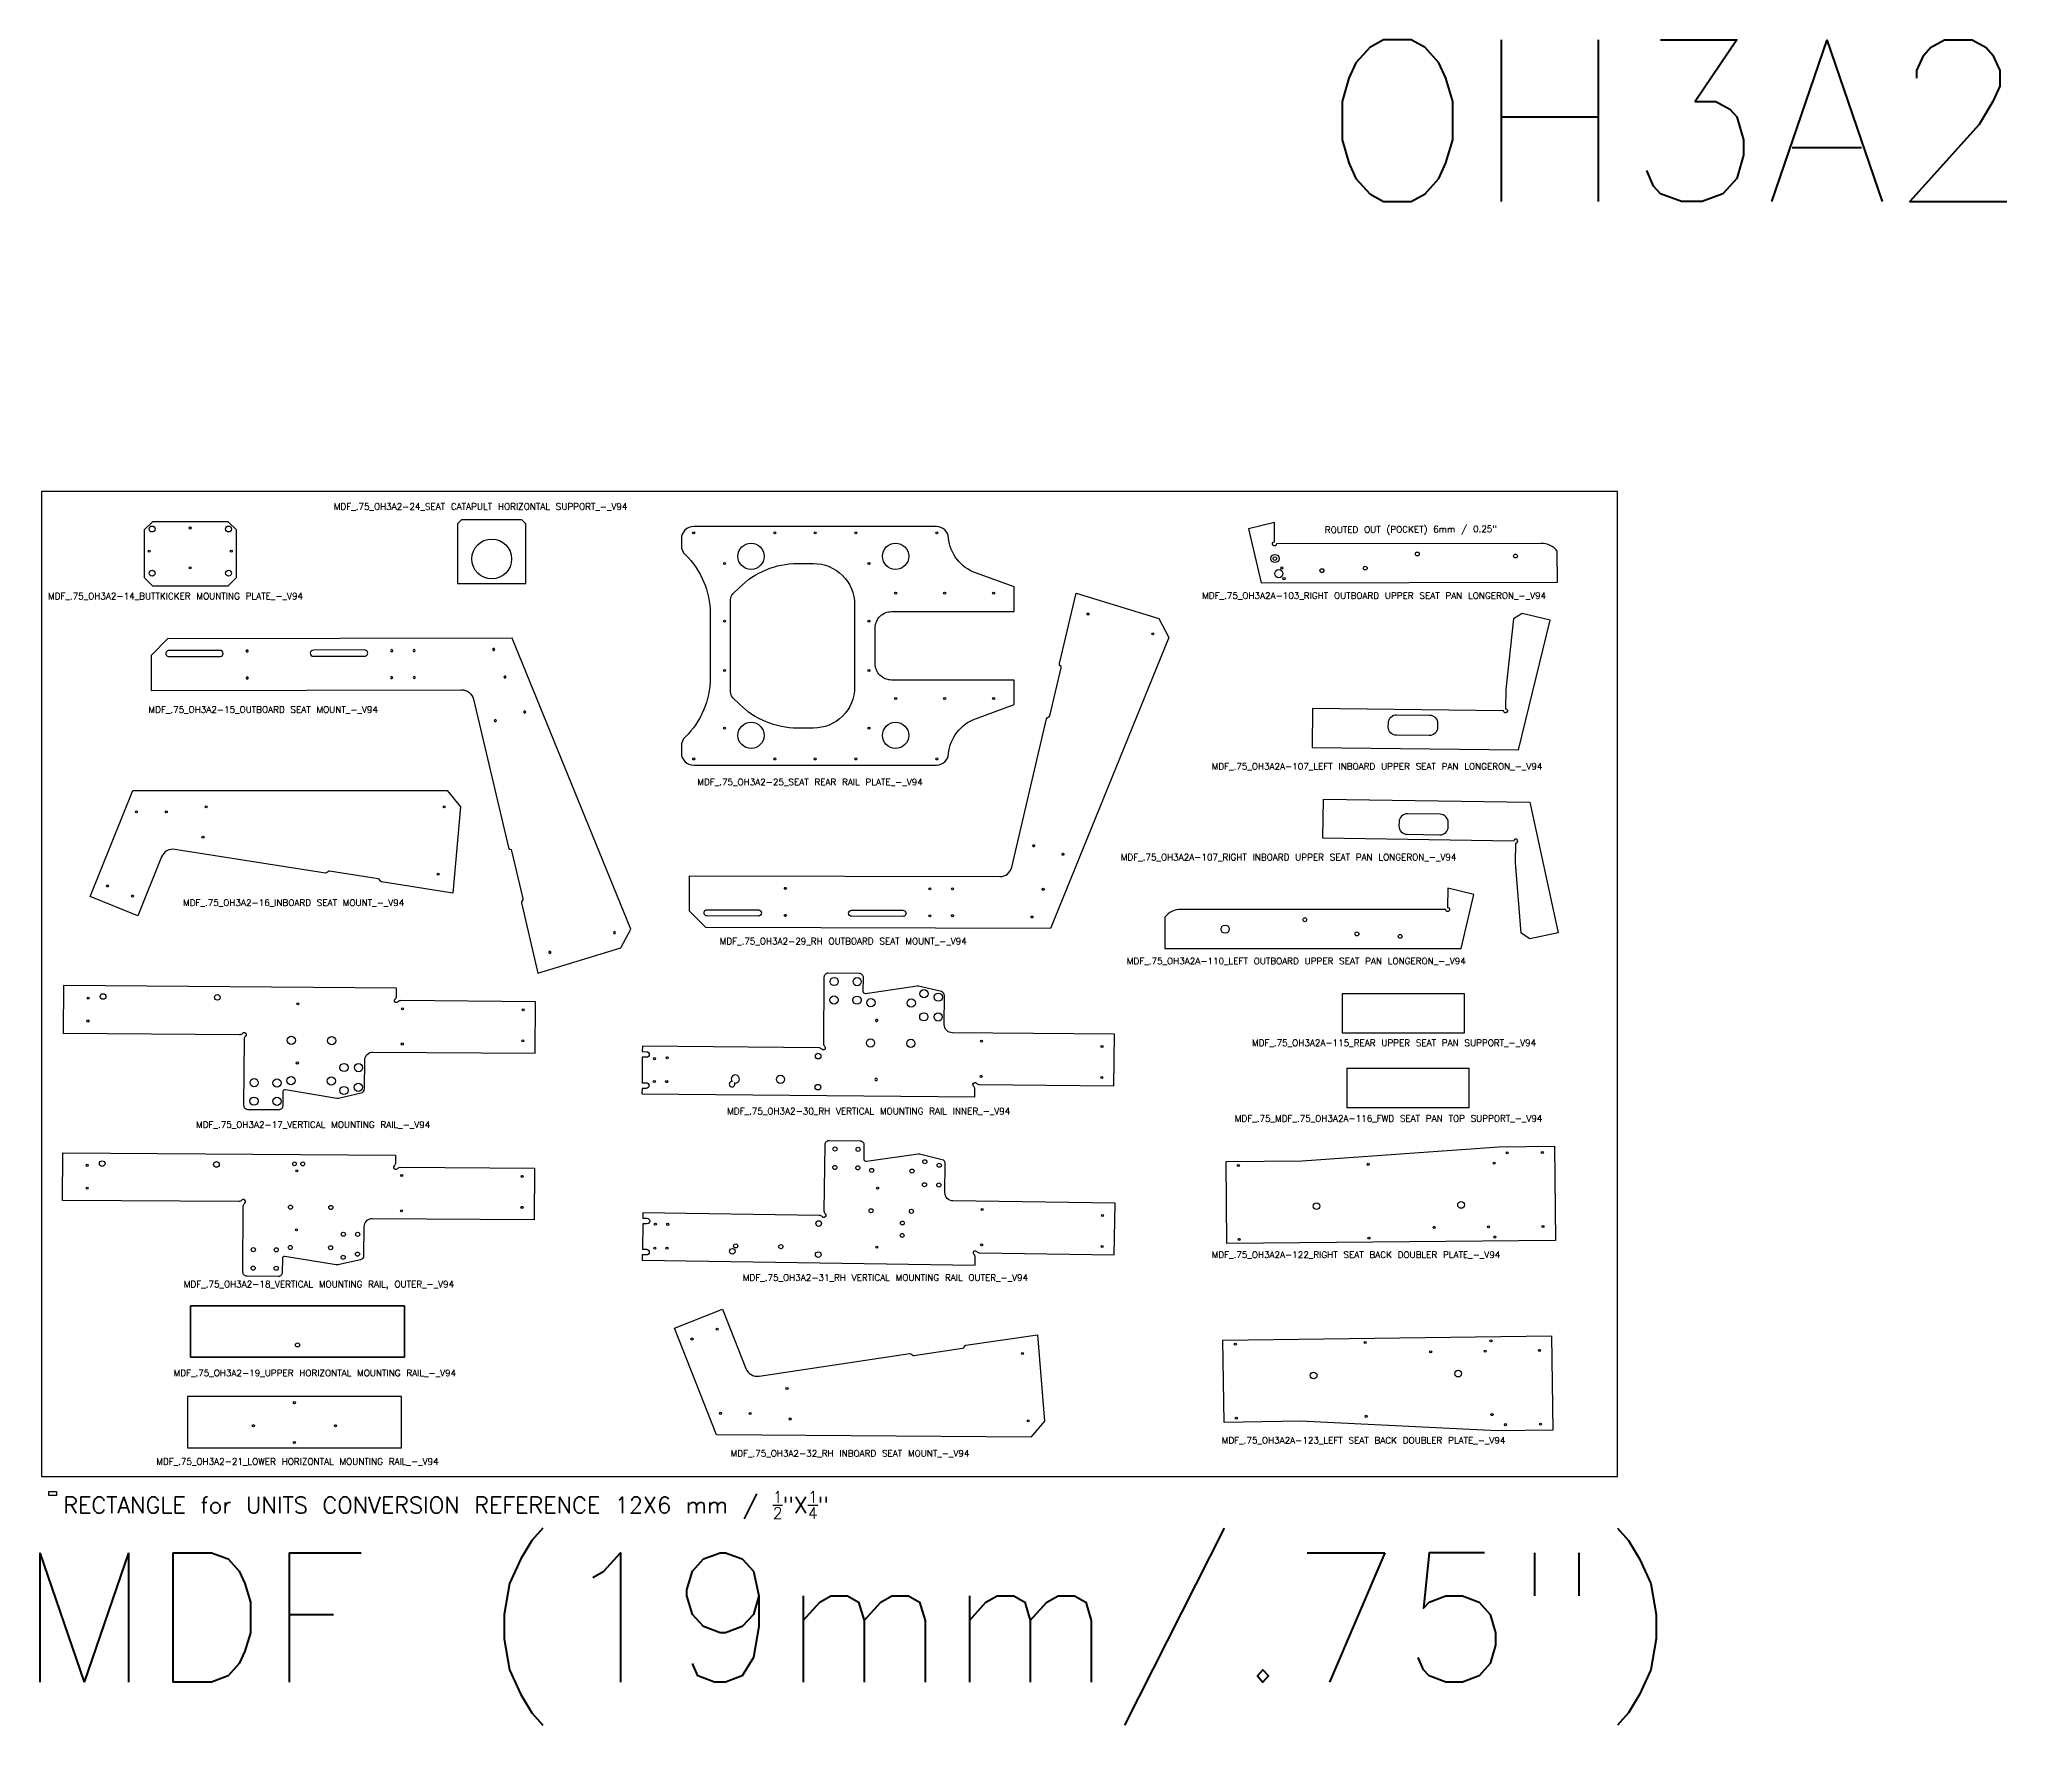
# Model space of a CAD drawing. Header units: millimetres. Extents: x 2758 to 41047, y 670 to 17125.
# Drawn here: x 12889 to 15972, y 817 to 3425 of the extents above; entities that cross this region are included whole.
import ezdxf

# ---------------------------------------------------------------- set-up
doc = ezdxf.new("R2010")
doc.units = ezdxf.units.MM
doc.styles.get("Standard").update_dxf_attribs({"font": 'txt.shx'})

msp = doc.modelspace()

# ---------------------------------------------------------------- linework, layer by layer
at = {"color": 0, "linetype": 'ByBlock', "lineweight": -2}
msp.add_lwpolyline([(15330, 1201.7), (15330, 2725.7), (12891.6, 2725.7), (12891.6, 1201.7)], close=True, dxfattribs=at)
for points in [[(13634.7, 2682.3), (13541.5, 2682.3), (13535.1, 2675.9), (13535.1, 2583.4), (13641.1, 2583.4), (13641.1, 2675.9)], [(13193, 2592.9), (13193, 2666.4), (13180.3, 2679.1), (13063, 2679.1), (13050.3, 2666.4), (13050.3, 2592.9), (13063, 2580.2), (13180.3, 2580.2)], [(15093.2, 1888.3), (15093.2, 1948.6), (14903.8, 1948.6), (14903.8, 1888.3)], [(15100.6, 1772.8), (15100.6, 1833.2), (14911.1, 1833.2), (14911.1, 1772.8)], [(14725.5, 1562.3), (14724.3, 1689.3), (14842, 1690.3), (15146.6, 1712.1), (15232.7, 1712.9), (15234, 1566.9)], [(13453.1, 1466.2), (13122.2, 1466.2), (13122.2, 1386.4), (13453.1, 1386.4)], [(13122.2, 1466.2), (13453.1, 1466.2), (13453.1, 1386.4), (13122.2, 1386.4)], [(14721.3, 1285.7), (14719.6, 1412.7), (15228.1, 1419.6), (15230.1, 1273.6), (15144, 1272.4), (14839, 1287.3)], [(13448.2, 1325.9), (13117.2, 1325.9), (13117.2, 1246.1), (13448.2, 1246.1)], [(12902.8, 1178.7), (12914.8, 1178.7), (12914.8, 1172.7), (12902.8, 1172.7)]]:
    msp.add_lwpolyline(points, close=True)
for points in [[(14181.4, 2459.6), (14181.4, 2514.7, -0.414214), (14206.8, 2540.1), (14396.4, 2540.1), (14396.4, 2578.2), (14336.6, 2600, -0.291975), (14295, 2654.2, 0.389411), (14276.1, 2671.7), (13900.6, 2671.7, 0.414214), (13881.5, 2652.6), (13881.5, 2642, 0.203092), (13887.3, 2628.3, -0.203092), (13926, 2537.1), (13926, 2437.2, -0.203092), (13887.3, 2346, 0.203092), (13881.5, 2332.3), (13881.5, 2321.7, 0.414214), (13900.6, 2302.6), (14276.1, 2302.6, 0.389411), (14295, 2320, -0.291975), (14336.6, 2374.3), (14396.4, 2396.1), (14396.4, 2434.2), (14206.8, 2434.2, -0.414214)], [(14778.5, 2584.5), (15237, 2585.5), (15236.9, 2633.7, 0.22916), (15212, 2645.7), (14802.4, 2644.9, -2.414214), (14799.2, 2648.1), (14799.2, 2677.8), (14758.9, 2668.3)], [(13961.4, 2567.4), (13971.3, 2577.3, -0.198912), (14061.1, 2614.5), (14086.1, 2614.5, -0.414214), (14149.6, 2551), (14149.6, 2423.3, -0.414214), (14086.1, 2359.8), (14061.1, 2359.8, -0.198912), (13971.3, 2397), (13961.4, 2406.9, -0.198912), (13957.7, 2415.8), (13957.7, 2558.5, -0.198912)], [(14446.7, 2374.2, -0.298216), (14449.2, 2376.6, 0.298216), (14451.7, 2379), (14469.1, 2453.2, 0.298217), (14467.9, 2456.4, -0.298214), (14466.8, 2459.7), (14492.3, 2568.4), (14620.5, 2529.2), (14636, 2500.2), (14452.8, 2050), (13919.4, 2051.4), (13894, 2076.8), (13894.2, 2131.2), (14374.1, 2130, 0.348806), (14392.7, 2144.7)], [(14512.4, 2536.2, -1.002295), (14509.3, 2536.2, -1.002295)], [(15169.1, 2528.9), (15157.1, 2419.5), (15156.7, 2389.8, -2.414214), (15153.5, 2386.6), (14858.3, 2390), (14857.6, 2329.7), (15176.8, 2326), (15225.9, 2526.6), (15182.7, 2537.1)], [(13613.8, 2175, 0.298216), (13616.3, 2172.6, -0.298216), (13618.9, 2170.2), (13636.3, 2096, -0.298217), (13635.1, 2092.7, 0.298214), (13633.9, 2089.5), (13659.5, 1980.8), (13787.7, 2019.9), (13803.2, 2049), (13619.9, 2499.2), (13086.5, 2497.8), (13061.2, 2472.3), (13061.3, 2417.9), (13541.3, 2419.2, -0.348806), (13559.9, 2404.5)], [(14609.3, 2505.7, -1), (14612.4, 2505.7, -1)], [(13088.5, 2470.4), (13167.9, 2470.6, 0.9995), (13167.8, 2480.1), (13088.5, 2479.9, 1.0005)], [(13211.2, 2479.1, 1.002295), (13208, 2479.1, 1.002295)], [(13312.1, 2471), (13391.5, 2471.2, 1.0005), (13391.5, 2480.7), (13312.1, 2480.5, 0.9995)], [(13431.6, 2479.6, 1), (13434.8, 2479.7, 1)], [(13466.6, 2479.7, 1), (13469.7, 2479.7, 1)], [(13592.7, 2481.5, 1.002295), (13589.6, 2481.5, 1.002295)], [(13211.3, 2437.4, 1.002295), (13208.1, 2437.4, 1.002295)], [(13431.7, 2437.9, 1), (13434.9, 2438, 1)], [(13466.7, 2438, 1), (13469.8, 2438, 1)], [(13610.1, 2438.8, 1.002295), (13606.9, 2438.8, 1.002295)], [(13640.7, 2384.6, 1.002295), (13637.6, 2384.6, 1.002295)], [(14988.3, 2380.6), (15039.1, 2380, -0.414214), (15051.7, 2367.2), (15051.6, 2360.8, -0.414214), (15038.8, 2348.3), (14988, 2348.8, -0.414214), (14975.4, 2361.7), (14975.5, 2368, -0.414214)], [(13595.3, 2371.5, 1.002295), (13592.1, 2371.5, 1.002295)], [(13415, 2124.4, 0.298217), (13412.5, 2126.7), (13337.2, 2138.5, 0.298217), (13334, 2137.1, -0.298217), (13330.8, 2135.6), (13097.9, 2172.2, 0.348806), (13077.3, 2160.5), (13040.5, 2069.3), (12966.5, 2099.2), (13032.9, 2263.5), (13518.9, 2263.5), (13540, 2238.2), (13527.9, 2104.7), (13417.6, 2122, -0.298217)], [(15181.2, 2042.4), (15172, 2152.1), (15172.5, 2181.8, 2.414214), (15169.4, 2185.1), (14874.1, 2189.5), (14875, 2249.9), (15194.3, 2245), (15238, 2043.2), (15194.5, 2033.8)], [(15004.4, 2195.5), (15055.2, 2194.7, 0.414214), (15068.1, 2207.2), (15068.2, 2213.6, 0.414214), (15055.7, 2226.5), (15004.9, 2227.2, 0.414214), (14992, 2214.7), (14991.9, 2208.4, 0.414214)], [(14428.1, 2177.7, -1.002295), (14425, 2177.7, -1.002295)], [(14473.6, 2164.6, -1.002295), (14470.4, 2164.6, -1.002295)], [(14044.1, 2111.8, -1.002295), (14040.9, 2111.8, -1.002295)], [(14264.6, 2111.2, -1), (14267.7, 2111.2, -1)], [(14299.5, 2111.1, -1), (14302.7, 2111.1, -1)], [(14442.9, 2110.4, -1.002295), (14439.8, 2110.4, -1.002295)], [(14629.6, 2019.1), (15088, 2018.8), (15107.6, 2102.6), (15067.3, 2112), (15067.2, 2082.3, -2.414214), (15064.1, 2079.2), (14654.5, 2079.4, 0.22916), (14629.6, 2067.4)], [(13921.3, 2078.8), (14000.7, 2078.6, -0.9995), (14000.7, 2069.1), (13921.3, 2069.3, -1.0005)], [(14044, 2070.1, -1.002295), (14040.8, 2070.1, -1.002295)], [(14145, 2078.2), (14224.4, 2078, -1.0005), (14224.3, 2068.5), (14145, 2068.7, -0.9995)], [(14264.5, 2069.5, -1), (14267.6, 2069.5, -1)], [(14299.4, 2069.5, -1), (14302.6, 2069.4, -1)], [(14425.6, 2067.7, -1.002295), (14422.4, 2067.7, -1.002295)], [(13776.4, 2043.4, 1), (13779.6, 2043.4, 1)], [(13679.6, 2013, 1.002295), (13676.4, 2012.9, 1.002295)], [(13821.1, 1859.3), (13827.5, 1859.2, -1), (13827.4, 1850.5), (13821, 1850.5), (13820.7, 1811.2), (13827, 1811.2, -1), (13826.9, 1802.4), (13820.6, 1802.5), (13820.5, 1794.2), (14335.7, 1789.3), (14335.8, 1801.3, 0.213422), (14333.7, 1806, -1.05728), (14338.2, 1810.5, 0.213422), (14342.9, 1808.3), (14550.9, 1806.4), (14551.6, 1886.2), (14300.8, 1888.5, -0.414214), (14288.2, 1901.3), (14288.6, 1946, 0.349216), (14283.8, 1952.2), (14248.7, 1960.7, 0.096289), (14246.3, 1960.8), (14166.6, 1948.9, -0.461006), (14163, 1952.1), (14163.2, 1973.8, 0.414214), (14156.9, 1980.2), (14108.6, 1980.6, 0.414214), (14102.2, 1974.3), (14101.2, 1872.1, 0.213422), (14103.3, 1867.3, -1.05728), (14098.8, 1862.9, 0.213422), (14094.1, 1865.1), (13821.2, 1867.6)], [(13205, 1878.6), (13204.2, 1776.4, 0.414214), (13210.5, 1770), (13258.8, 1769.6, 0.414214), (13265.2, 1775.9), (13265.4, 1797.6, -0.461006), (13269.1, 1800.7), (13348.5, 1787.4, 0.096289), (13350.9, 1787.5), (13386.2, 1795.3, 0.349216), (13391.1, 1801.5), (13391.5, 1846.1, -0.414214), (13404.3, 1858.7), (13655.1, 1856.7), (13655.7, 1936.5), (13447.8, 1938.2, 0.213422), (13443, 1936.1, -1.05728), (13438.6, 1940.6, 0.213422), (13440.8, 1945.3), (13440.9, 1957.3), (12925.7, 1961.4), (12925.1, 1887.9), (13198, 1885.8, 0.213422), (13202.7, 1887.8, -1.05728), (13207.2, 1883.3, 0.213422)], [(14183.8, 1906.1, 1.298347), (14183.7, 1909.1, 1.298347)], [(13960.1, 1813.1, 3.781747), (13963.7, 1810.8, 5.711105)], [(14182.9, 1814.6, 1.297985), (14182.9, 1817.7, 1.297985)], [(13257.7, 1511.4), (13209.4, 1511.7, -0.414214), (13203.1, 1518.1), (13203.7, 1620.3, -0.213422), (13205.9, 1625, 1.05728), (13201.4, 1629.5, -0.213422), (13196.7, 1627.5), (12923.8, 1629.2), (12924.3, 1702.7), (13439.4, 1699.3), (13439.4, 1687.4, -0.213422), (13437.2, 1682.7, 1.05728), (13441.7, 1678.2, -0.213422), (13446.4, 1680.3), (13654.4, 1678.9), (13653.9, 1599.1), (13403, 1600.7, 0.414214), (13390.2, 1588.1), (13389.9, 1543.5, -0.349216), (13385, 1537.3), (13349.8, 1529.4, -0.096289), (13347.4, 1529.3), (13267.9, 1542.5, 0.461006), (13264.2, 1539.4), (13264, 1517.7, -0.414214)], [(13828.3, 1601.6, -1), (13828.2, 1592.8), (13821.8, 1592.9), (13821.2, 1553.6), (13827.6, 1553.5, -1), (13827.4, 1544.8), (13821.1, 1544.9), (13821, 1536.6), (14336.1, 1528.9), (14336.3, 1540.9, 0.213422), (14334.2, 1545.7, -1.05728), (14338.8, 1550.1, 0.213422), (14343.5, 1547.9), (14551.4, 1544.8), (14552.6, 1624.6), (14301.8, 1628.3, -0.414214), (14289.3, 1641.2), (14289.9, 1685.8, 0.349216), (14285.1, 1692.1), (14250.1, 1700.7, 0.096289), (14247.7, 1700.9), (14167.9, 1689.4, -0.461006), (14164.3, 1692.6), (14164.6, 1714.3, 0.414214), (14158.4, 1720.7), (14110.1, 1721.5, 0.414214), (14103.6, 1715.2), (14102.1, 1613, 0.213422), (14104.2, 1608.2, -1.05728), (14099.6, 1603.8, 0.213422), (14094.9, 1606), (13822.1, 1610), (13821.9, 1601.7)], [(14321.9, 1404.9), (14432.4, 1421.3), (14443.4, 1287.8), (14422.1, 1262.6), (13936.1, 1266.4), (13871, 1431.3), (13945.2, 1460.6), (13981.3, 1369.1, 0.348806), (14001.8, 1357.2), (14235, 1392, -0.298217), (14238.2, 1390.5, 0.298217), (14241.4, 1389), (14316.7, 1400.3, 0.298217), (14319.3, 1402.6, -0.298217)]]:
    msp.add_lwpolyline(points, format="xyb", close=True)
for centre, radius in [((13062.5, 2667.9), 4.56), ((13121.6, 2669.4), 1.59), ((13180.8, 2667.9), 4.56), ((13588.1, 2621.5), 30.8), ((13900.6, 2662.1), 1.59), ((14026, 2662.1), 1.59), ((14088.7, 2662.1), 1.59), ((14151.4, 2662.1), 1.59), ((14276.8, 2662.1), 1.59), ((13058.1, 2633.7), 1.59), ((13185.1, 2633.7), 1.59), ((13989.3, 2625.7), 20.3), ((14213, 2625.7), 20.3), ((15020.3, 2629.3), 2.98), ((15172.3, 2626), 2.98), ((13062.5, 2599.5), 4.56), ((13121.6, 2607.9), 1.59), ((13180.8, 2599.5), 4.56), ((13948.2, 2614.5), 1.59), ((14171.8, 2614.5), 1.59), ((14806, 2598.8), 6.35), ((14810.7, 2607.7), 1.73), ((14814.1, 2591), 1.73), ((14872.6, 2603.5), 2.98), ((14872.8, 2603.5), 2.98), ((14939.7, 2607.3), 2.98), ((14213.1, 2568.7), 1.59), ((14288.9, 2568.7), 1.59), ((14364.7, 2568.7), 1.59), ((13948.2, 2525.2), 1.59), ((14171.8, 2525.2), 1.59), ((13948.2, 2449), 1.59), ((14171.8, 2449), 1.59), ((14213.1, 2405.6), 1.59), ((14288.9, 2405.6), 1.59), ((14364.7, 2405.6), 1.59), ((13948.2, 2359.8), 1.59), ((13989.3, 2348.6), 20.3), ((14171.8, 2359.8), 1.59), ((14213, 2348.6), 20.3), ((13900.6, 2312.1), 1.59), ((14026, 2312.1), 1.59), ((14088.7, 2312.1), 1.59), ((14151.4, 2312.1), 1.59), ((14276.8, 2312.1), 1.59), ((13038.4, 2230.2), 1.59), ((13084.5, 2230.2), 1.59), ((13146.3, 2238.1), 1.59), ((13514.6, 2238.1), 1.59), ((13141.3, 2191.1), 1.59), ((13505.1, 2134), 1.59), ((12993.6, 2115.6), 1.59), ((13032.3, 2100), 1.59), ((14846.2, 2063.3), 2.98), ((14723, 2048.8), 6.35), ((14926.8, 2041.4), 2.98), ((14993.7, 2037.6), 2.98), ((14118, 1967.8), 6.35), ((14153.6, 1967.5), 6.35), ((12963.6, 1942), 1.59), ((12986.7, 1944.6), 4.36), ((13163.5, 1943.2), 4.36), ((14117.7, 1939.3), 6.35), ((14153.3, 1938.9), 6.35), ((14256.9, 1948.9), 6.35), ((14279.1, 1943.6), 6.35), ((13288, 1933.1), 1.59), ((13450.1, 1925.5), 1.59), ((13636.6, 1924), 1.59), ((14174.8, 1935), 6.35), ((14237.2, 1934.4), 6.35), ((14256.6, 1913.2), 6.35), ((14278.8, 1913), 6.35), ((12963.3, 1906.7), 1.59), ((13278, 1876.8), 6.35), ((13340.4, 1876.3), 6.35), ((13449.7, 1871.1), 1.59), ((13636.2, 1875.9), 1.59), ((13840.1, 1848.4), 1.59), ((13859.6, 1849.9), 1.59), ((14093.2, 1852.4), 4.36), ((14174.2, 1872.6), 6.35), ((14236.6, 1872), 6.35), ((14346, 1875.4), 1.59), ((14532.4, 1867.3), 1.59), ((13277.5, 1814.4), 6.35), ((13287.3, 1841.7), 1.59), ((13339.9, 1813.9), 6.35), ((13359.6, 1834.8), 6.35), ((13381.9, 1834.6), 6.35), ((14034.9, 1816.4), 6.35), ((14345.5, 1821), 1.59), ((14532, 1819.3), 1.59), ((13220.1, 1782.6), 6.35), ((13220.4, 1811.2), 6.35), ((13255.7, 1782.3), 6.35), ((13255.9, 1810.9), 6.35), ((13359.4, 1799.1), 6.35), ((13381.6, 1804.1), 6.35), ((13839.7, 1813), 1.59), ((13858.8, 1812.9), 1.59), ((14092.8, 1804.3), 4.36), ((14119.4, 1708.6), 3.17), ((14155, 1708.1), 3.17), ((15159.4, 1702.7), 1.59), ((15213.7, 1703.2), 1.59), ((12962.2, 1683.4), 1.59), ((12985.3, 1686), 4.36), ((13162.1, 1684.8), 4.36), ((13282.9, 1685.7), 2.98), ((13286.6, 1674.9), 1.59), ((13295.6, 1685.6), 2.98), ((13448.8, 1667.5), 1.59), ((13635.2, 1666.3), 1.59), ((14119, 1680), 3.17), ((14154.6, 1679.5), 3.17), ((14176, 1675.5), 3.17), ((14238.4, 1674.5), 3.17), ((14258.2, 1688.9), 3.17), ((14280.4, 1683.5), 3.17), ((14743.4, 1683.1), 1.59), ((14944.4, 1684.9), 1.59), ((15139.1, 1686.7), 1.59), ((12962, 1648), 1.59), ((14185.2, 1648), 1.59), ((14257.7, 1653.3), 3.17), ((14279.9, 1652.9), 3.17), ((13276.7, 1618.6), 3.17), ((13339.1, 1618.2), 3.17), ((13448.4, 1613.1), 1.59), ((13634.9, 1618.3), 1.59), ((14175.1, 1613.1), 3.17), ((14237.5, 1612.2), 3.17), ((14346.9, 1614.9), 1.59), ((14533.3, 1605.8), 1.59), ((14864.4, 1620.1), 5.16), ((15088, 1622.1), 5.16), ((13286, 1583.5), 1.59), ((13358.4, 1576.7), 3.17), ((13380.6, 1576.6), 3.17), ((13841.3, 1592.4), 1.59), ((13860.4, 1592.1), 1.59), ((14094, 1593.3), 4.36), ((14223.2, 1575), 2.98), ((14223.5, 1594.1), 2.98), ((15046.4, 1587.4), 1.59), ((15130.6, 1588.2), 1.59), ((15140.1, 1572.4), 1.59), ((15214.7, 1588.9), 1.59), ((13219.2, 1552.9), 3.17), ((13254.7, 1552.7), 3.17), ((13276.3, 1556.3), 3.17), ((13338.7, 1555.9), 3.17), ((13358.2, 1541.1), 3.17), ((13380.4, 1546), 3.17), ((13840.3, 1555.3), 1.59), ((13859.3, 1555.1), 1.59), ((13960.4, 1550.4), 4.36), ((13965.6, 1558.7), 3.18), ((14035.5, 1557.6), 3.17), ((14093.3, 1545.2), 4.36), ((14183.9, 1556.6), 1.59), ((14346.1, 1560.5), 1.59), ((14532.6, 1557.8), 1.59), ((14744.5, 1568.8), 1.59), ((14945.5, 1570.6), 1.59), ((13219, 1524.3), 3.17), ((13254.6, 1524.1), 3.17), ((13936.8, 1429.9), 1.59), ((13287.6, 1405.5), 3.17), ((13287.6, 1405.5), 3.17), ((13898, 1414.6), 1.59), ((14409.3, 1392.2), 1.59), ((14738.7, 1406.6), 1.59), ((14939.7, 1409.3), 1.59), ((15041, 1394.8), 1.59), ((15125.2, 1396), 1.59), ((15134.3, 1412), 1.59), ((15209.3, 1397.1), 1.59), ((14859.8, 1358.1), 5.16), ((15083.4, 1361.1), 5.16), ((14045, 1338), 1.59), ((13282.7, 1316.2), 1.59), ((13941.9, 1299.7), 1.59), ((13987.9, 1299.3), 1.59), ((14941.3, 1295), 1.59), ((15135.9, 1297.7), 1.59), ((13219.2, 1280.5), 1.59), ((13346.2, 1280.5), 1.59), ((14049.7, 1290.9), 1.59), ((14418, 1288.1), 1.59), ((14740.3, 1292.3), 1.59), ((15156.6, 1282.1), 1.59), ((15210.9, 1282.8), 1.59), ((13282.7, 1254.7), 1.59)]:
    msp.add_circle(centre, radius)
at = {"color": 2}
msp.add_circle((14800, 2622.2), 6.35, dxfattribs=at)
at = {"linetype": 'Continuous'}
msp.add_circle((14800, 2622.2), 2.81, dxfattribs=at)

# ---------------------------------------------------------------- texts
at = {"color": 0}
msp.add_text('OH3A2 - ASSY, EJECTION SEAT, SJU-17', height=250, dxfattribs=at).set_placement((14871.7, 3174.7))
for s, height, p in [('MDF_.75_OH3A2-24_SEAT CATAPULT HORIZONTAL SUPPORT_-_V94', 10, (13343.7, 2697.6)), ('MDF_.75_OH3A2-14_BUTTKICKER MOUNTING PLATE_-_V94', 10, (12901.5, 2559)), ('MDF_.75_OH3A2A-103_RIGHT OUTBOARD UPPER SEAT PAN LONGERON_-_V94', 10, (14687.4, 2559.8)), ('MDF_.75_OH3A2-15_OUTBOARD SEAT MOUNT_-_V94', 10, (13056.9, 2383.5)), ('MDF_.75_OH3A2-25_SEAT REAR RAIL PLATE_-_V94', 10, (13906.2, 2271.4)), ('MDF_.75_OH3A2A-107_LEFT INBOARD UPPER SEAT PAN LONGERON_-_V94', 10, (14702.1, 2295.6)), ('MDF_.75_OH3A2A-107_RIGHT INBOARD UPPER SEAT PAN LONGERON_-_V94', 10, (14561.5, 2155.1)), ('MDF_.75_OH3A2-16_INBOARD SEAT MOUNT_-_V94', 10, (13110.5, 2084.7)), ('MDF_.75_OH3A2-29_RH OUTBOARD SEAT MOUNT_-_V94', 10, (13940.8, 2025.1)), ('MDF_.75_OH3A2A-110_LEFT OUTBOARD UPPER SEAT PAN LONGERON_-_V94', 10, (14570.9, 1994.4)), ('MDF_.75_OH3A2A-115_REAR UPPER SEAT PAN SUPPORT_-_V94', 10, (14764.5, 1867.9)), ('MDF_.75_OH3A2-30_RH VERTICAL MOUNTING RAIL INNER_-_V94', 10, (13952.4, 1762.2)), ('MDF_.75_MDF_.75_OH3A2A-116_FWD SEAT PAN TOP SUPPORT_-_V94', 10, (14738, 1750.9)), ('MDF_.75_OH3A2-17_VERTICAL MOUNTING RAIL_-_V94', 10, (13130.6, 1741.3)), ('MDF_.75_OH3A2A-122_RIGHT SEAT BACK DOUBLER PLATE_-_V94', 10, (14702.1, 1540.1)), ('MDF_.75_OH3A2-31_RH VERTICAL MOUNTING RAIL OUTER_-_V94', 10, (13976.7, 1504.7)), ('MDF_.75_OH3A2-18_VERTICAL MOUNTING RAIL, OUTER_-_V94', 10, (13111.6, 1494.5)), ('MDF_.75_OH3A2-19_UPPER HORIZONTAL MOUNTING RAIL_-_V94', 10, (13095.8, 1357.1)), ('MDF_.75_OH3A2-32_RH INBOARD SEAT MOUNT_-_V94', 10, (13957.7, 1232.7)), ('MDF_.75_OH3A2A-123_LEFT SEAT BACK DOUBLER PLATE_-_V94', 10, (14717.7, 1252.9)), ('MDF_.75_OH3A2-21_LOWER HORIZONTAL MOUNTING RAIL_-_V94', 10, (13069, 1220.1)), ('MDF (19mm/.75")', 200, (12854.6, 883.9))]:
    msp.add_text(s, height=height).set_placement(p)
at = {"color": 2, "linetype": 'Continuous'}
msp.add_text('ROUTED OUT (POCKET) 6mm / 0.25"', height=10, rotation=0.3293, dxfattribs=at).set_placement((14877.2, 2661.6))
at = {"insert": (12925.2, 1179), "char_height": 25.4, "attachment_point": 1}
msp.add_mtext_dynamic_manual_height_columns('\\A1;RECTANGLE for UNITS CONVERSION REFERENCE 12X6 mm / {\\H0.7x;\\S1/2;}"X{\\H0.7x;\\S1/4;\\H1.42857x;"}', width=35031.822, gutter_width=0, heights=[15.2], dxfattribs=at)

doc.saveas('drawing.dxf')
